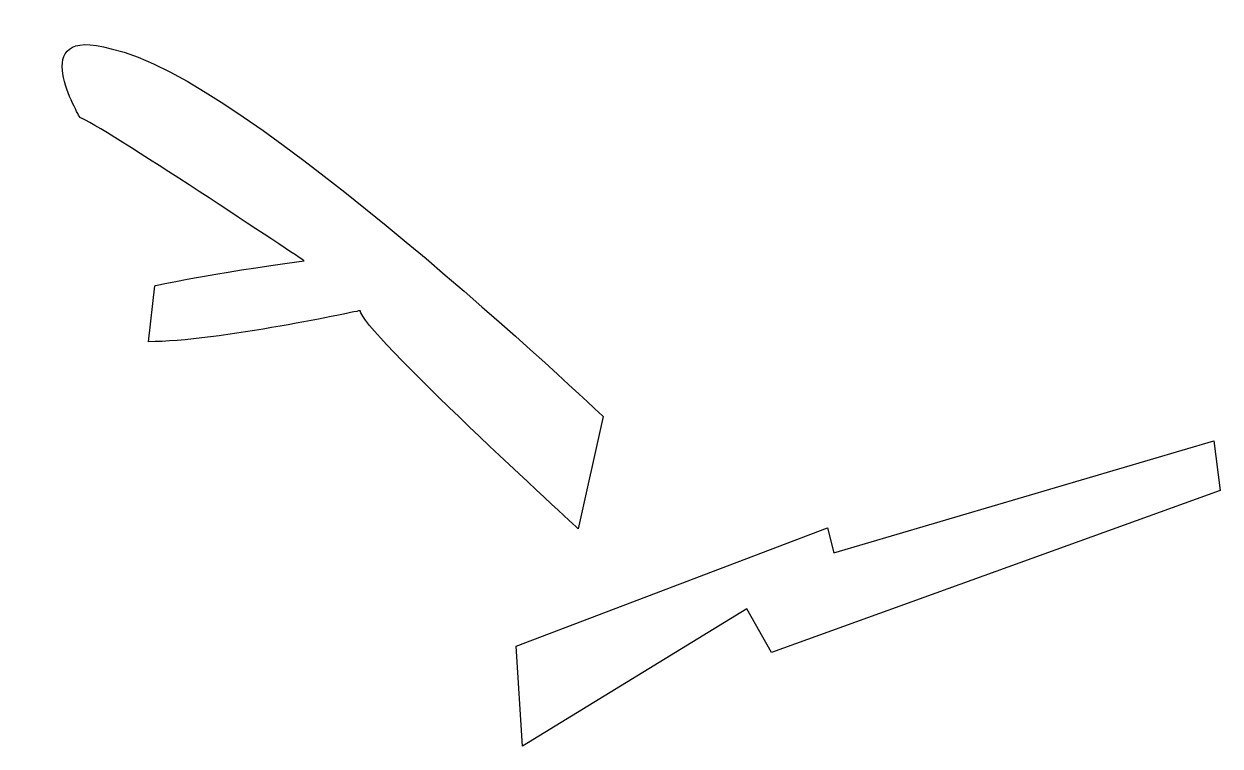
# Model space of a CAD drawing. Header units: centimetres. Extents: x -4.02 to 3.77, y -2.28 to 2.42.
import ezdxf

# ---------------------------------------------------------------- set-up
doc = ezdxf.new("R2010")
doc.units = ezdxf.units.CM
doc.header["$MEASUREMENT"] = 0
doc.layers.add('Camada 1', color=7, linetype='Continuous')

msp = doc.modelspace()

# ---------------------------------------------------------------- linework, layer by layer
at = {"layer": 'Camada 1'}
for points in [[(-0.24711, -0.1379), (-0.24711, -0.1379), (-2.59878, 2.09214), (-3.45026, 2.25428), (-3.45026, 2.25428), (-4.01792, 2.41641), (-3.65306, 1.80829), (-3.65306, 1.80829), (-3.65306, 1.80829), (-3.5314, 1.7677), (-2.19333, 0.87571), (-2.19333, 0.87571), (-2.19333, 0.87571), (-2.80155, 0.79469), (-3.16649, 0.71355), (-3.16649, 0.71355), (-3.16649, 0.71355), (-3.16649, 0.71355), (-3.207, 0.34869), (-3.207, 0.34869), (-3.207, 0.34869), (-2.76099, 0.34869), (-1.82847, 0.55141), (-1.82847, 0.55141), (-1.82847, 0.55141), (-1.82847, 0.42968), (-0.40932, -0.86776), (-0.40932, -0.86776), (-0.40932, -0.86776), (-0.40932, -0.86776), (-0.24711, -0.1379), (-0.24711, -0.1379)], [(3.72794, -0.29488), (3.72794, -0.29488), (1.25461, -1.02473), (1.25461, -1.02473), (1.25461, -1.02473), (1.25461, -1.02473), (1.21403, -0.86259), (1.21403, -0.86259), (1.21403, -0.86259), (1.21403, -0.86259), (-0.81329, -1.6329), (-0.81329, -1.6329), (-0.81329, -1.6329), (-0.81329, -1.6329), (-0.7727, -2.28177), (-0.7727, -2.28177), (-0.7727, -2.28177), (-0.7727, -2.28177), (0.687, -1.38975), (0.687, -1.38975), (0.687, -1.38975), (0.687, -1.38975), (0.84903, -1.67346), (0.84903, -1.67346), (0.84903, -1.67346), (0.84903, -1.67346), (3.7685, -0.61931), (3.7685, -0.61931), (3.7685, -0.61931), (3.7685, -0.61931), (3.72794, -0.29488), (3.72794, -0.29488)]]:
    msp.add_open_spline(points, degree=3, knots=[0, 0, 0, 0, 0.1111111, 0.1111111, 0.1111111, 0.1111111, 0.2222222, 0.2222222, 0.2222222, 0.2222222, 0.3333333, 0.3333333, 0.3333333, 0.3333333, 0.4444444, 0.4444444, 0.4444444, 0.4444444, 0.5555556, 0.5555556, 0.5555556, 0.5555556, 0.6666667, 0.6666667, 0.6666667, 0.6666667, 0.7777778, 0.7777778, 0.7777778, 0.7777778, 1, 1, 1, 1], dxfattribs=at)

doc.saveas('drawing.dxf')
